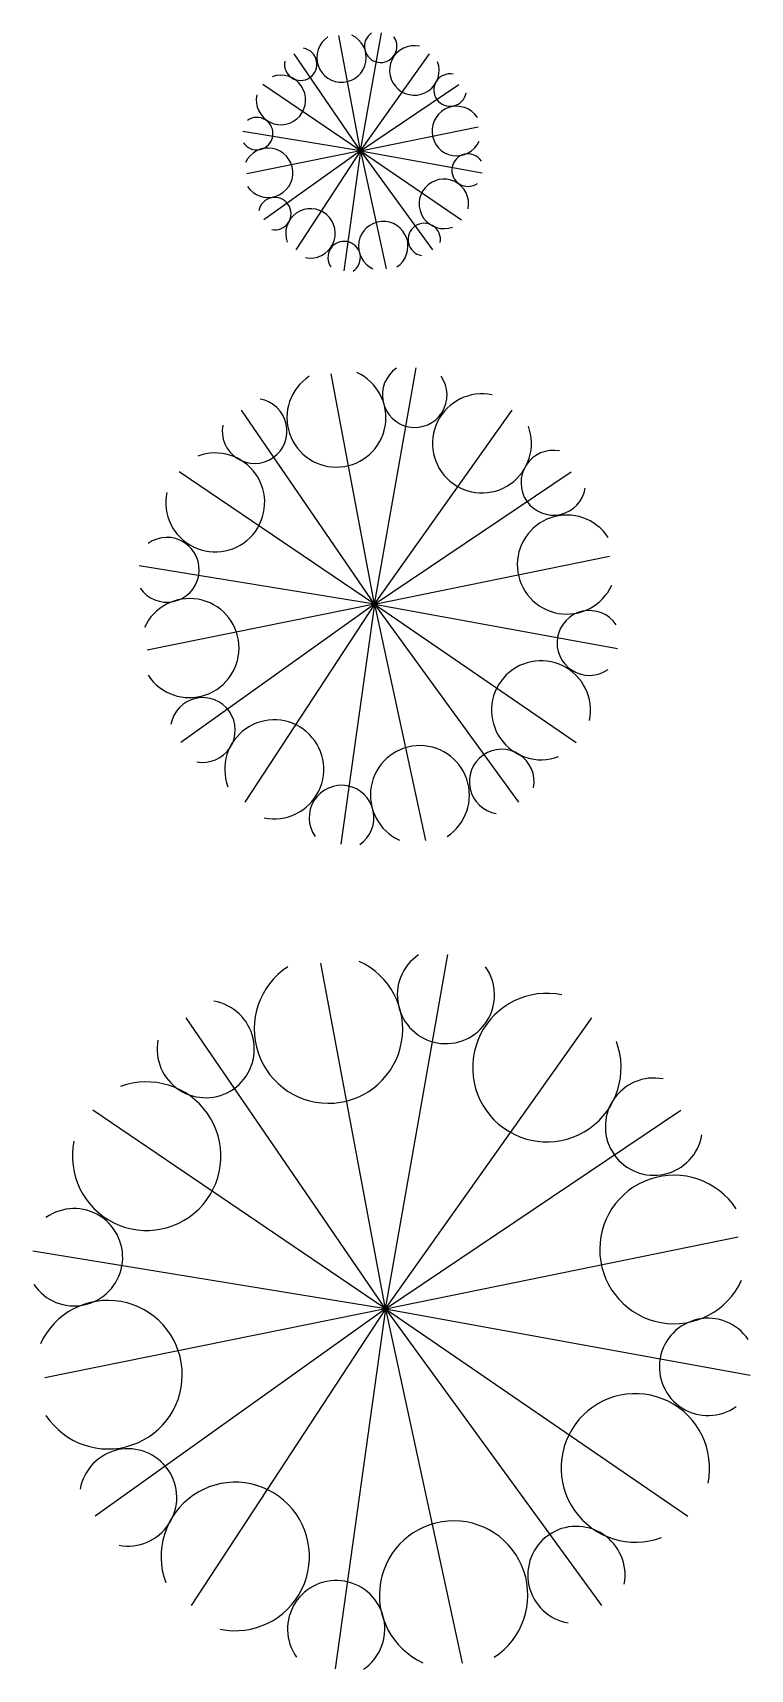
# Model space of a CAD drawing. Extents: x 175.7 to 184.9, y 66.7 to 87.4.
import ezdxf

# ---------------------------------------------------------------- set-up
doc = ezdxf.new("R2010")
doc.units = 0
doc.header["$LTSCALE"] = 10
doc.layers.get('0').update_dxf_attribs({"linetype": 'CONTINUOUS'})

msp = doc.modelspace()

# ---------------------------------------------------------------- linework, layer by layer
at = {"color": 0}
for p, q in [((179.908, 85.936), (179.634, 87.398)), ((179.908, 85.936), (180.172, 87.434)), ((179.908, 85.936), (179.066, 87.166)), ((179.908, 85.936), (180.781, 87.166)), ((179.908, 85.936), (178.67, 86.777)), ((179.908, 85.936), (181.157, 86.777)), ((179.908, 85.936), (178.416, 86.18)), ((179.908, 85.936), (181.4, 86.241)), ((179.908, 85.936), (178.467, 85.644)), ((179.908, 85.936), (178.68, 85.059)), ((179.908, 85.936), (179.086, 84.682)), ((179.908, 85.936), (179.695, 84.414)), ((179.908, 85.936), (181.451, 85.656)), ((179.908, 85.936), (181.187, 85.059)), ((179.908, 85.936), (180.822, 84.682)), ((179.908, 85.936), (180.233, 84.438)), ((180.084, 80.185), (179.536, 83.109)), ((180.084, 80.185), (180.612, 83.182)), ((180.084, 80.185), (178.399, 82.646)), ((180.084, 80.185), (181.83, 82.646)), ((180.084, 80.185), (177.608, 81.866)), ((180.084, 80.185), (182.581, 81.866)), ((180.084, 80.185), (183.069, 80.794)), ((180.084, 80.185), (177.1, 80.673)), ((180.084, 80.185), (177.202, 79.601)), ((180.084, 80.185), (177.628, 78.431)), ((180.084, 80.185), (178.44, 77.676)), ((180.084, 80.185), (179.658, 77.14)), ((180.084, 80.185), (183.17, 79.625)), ((180.084, 80.185), (182.642, 78.431)), ((180.084, 80.185), (181.912, 77.676)), ((180.084, 80.185), (180.734, 77.189)), ((180.225, 71.248), (179.402, 75.633)), ((180.225, 71.248), (181.016, 75.742)), ((180.225, 71.248), (177.697, 74.938)), ((180.225, 71.248), (182.843, 74.938)), ((180.225, 71.248), (176.51, 73.769)), ((180.225, 71.248), (183.97, 73.769)), ((180.225, 71.248), (184.701, 72.161)), ((180.225, 71.248), (175.748, 71.978)), ((180.225, 71.248), (175.901, 70.371)), ((180.225, 71.248), (176.54, 68.617)), ((180.225, 71.248), (177.758, 67.484)), ((180.225, 71.248), (179.585, 66.68)), ((180.225, 71.248), (184.853, 70.407)), ((180.225, 71.248), (184.062, 68.617)), ((180.225, 71.248), (182.965, 67.484)), ((180.225, 71.248), (181.199, 66.753))]:
    msp.add_line(p, q, dxfattribs=at)
for centre, radius, start, end in [((179.667, 87.119), 0.314, 123.2544, 65.543), ((180.164, 87.263), 0.206, 124.2617, 35.294), ((179.148, 87.035), 0.206, 169.2617, 80.294), ((180.591, 86.956), 0.314, 78.2544, 20.543), ((180.591, 86.956), 0.314, 78.2544, 20.543), ((178.898, 86.582), 0.314, 168.2544, 110.543), ((181.044, 86.707), 0.206, 79.2617, 350.294), ((181.044, 86.707), 0.206, 79.2617, 350.294), ((178.591, 86.155), 0.206, 214.2617, 125.294), ((181.128, 86.187), 0.314, 33.2544, 335.543), ((178.735, 85.658), 0.314, 213.2544, 155.543), ((181.272, 85.691), 0.206, 34.2617, 305.294), ((180.965, 85.264), 0.314, 348.2544, 290.543), ((178.82, 85.139), 0.206, 259.2617, 170.294), ((179.273, 84.889), 0.314, 258.2544, 200.543), ((180.196, 84.726), 0.314, 303.2544, 245.543), ((180.716, 84.811), 0.206, 349.2617, 260.294), ((179.7, 84.582), 0.206, 304.2617, 215.294), ((179.602, 82.552), 0.628, 123.2544, 65.543), ((180.595, 82.839), 0.411, 124.2617, 35.294), ((181.449, 82.225), 0.628, 78.2544, 20.543), ((181.449, 82.225), 0.628, 78.2544, 20.543), ((178.563, 82.382), 0.411, 169.2617, 80.294), ((178.064, 81.476), 0.628, 168.2544, 110.543), ((182.355, 81.726), 0.411, 79.2617, 350.294), ((182.355, 81.726), 0.411, 79.2617, 350.294), ((182.525, 80.688), 0.628, 33.2544, 335.543), ((177.45, 80.622), 0.411, 214.2617, 125.294), ((177.738, 79.629), 0.628, 213.2544, 155.543), ((182.812, 79.694), 0.411, 34.2617, 305.294), ((182.198, 78.84), 0.628, 348.2544, 290.543), ((177.907, 78.59), 0.411, 259.2617, 170.294), ((178.813, 78.091), 0.628, 258.2544, 200.543), ((180.661, 77.764), 0.628, 303.2544, 245.543), ((181.699, 77.934), 0.411, 349.2617, 260.294), ((179.667, 77.477), 0.411, 304.2617, 215.294), ((179.501, 74.797), 0.942, 123.2544, 65.543), ((180.991, 75.228), 0.617, 124.2617, 35.294), ((177.943, 74.542), 0.617, 169.2617, 80.294), ((182.272, 74.307), 0.942, 78.2544, 20.543), ((182.272, 74.307), 0.942, 78.2544, 20.543), ((177.194, 73.184), 0.942, 168.2544, 110.543), ((183.631, 73.558), 0.617, 79.2617, 350.294), ((183.631, 73.558), 0.617, 79.2617, 350.294), ((183.885, 72.001), 0.942, 33.2544, 335.543), ((176.273, 71.902), 0.617, 214.2617, 125.294), ((176.704, 70.412), 0.942, 213.2544, 155.543), ((184.317, 70.511), 0.617, 34.2617, 305.294), ((183.395, 69.229), 0.942, 348.2544, 290.543), ((176.959, 68.855), 0.617, 259.2617, 170.294), ((178.318, 68.106), 0.942, 258.2544, 200.543), ((181.089, 67.616), 0.942, 303.2544, 245.543), ((182.647, 67.871), 0.617, 349.2617, 260.294), ((179.599, 67.185), 0.617, 304.2617, 215.294)]:
    msp.add_arc(centre, radius, start, end, dxfattribs=at)

doc.saveas('drawing.dxf')
